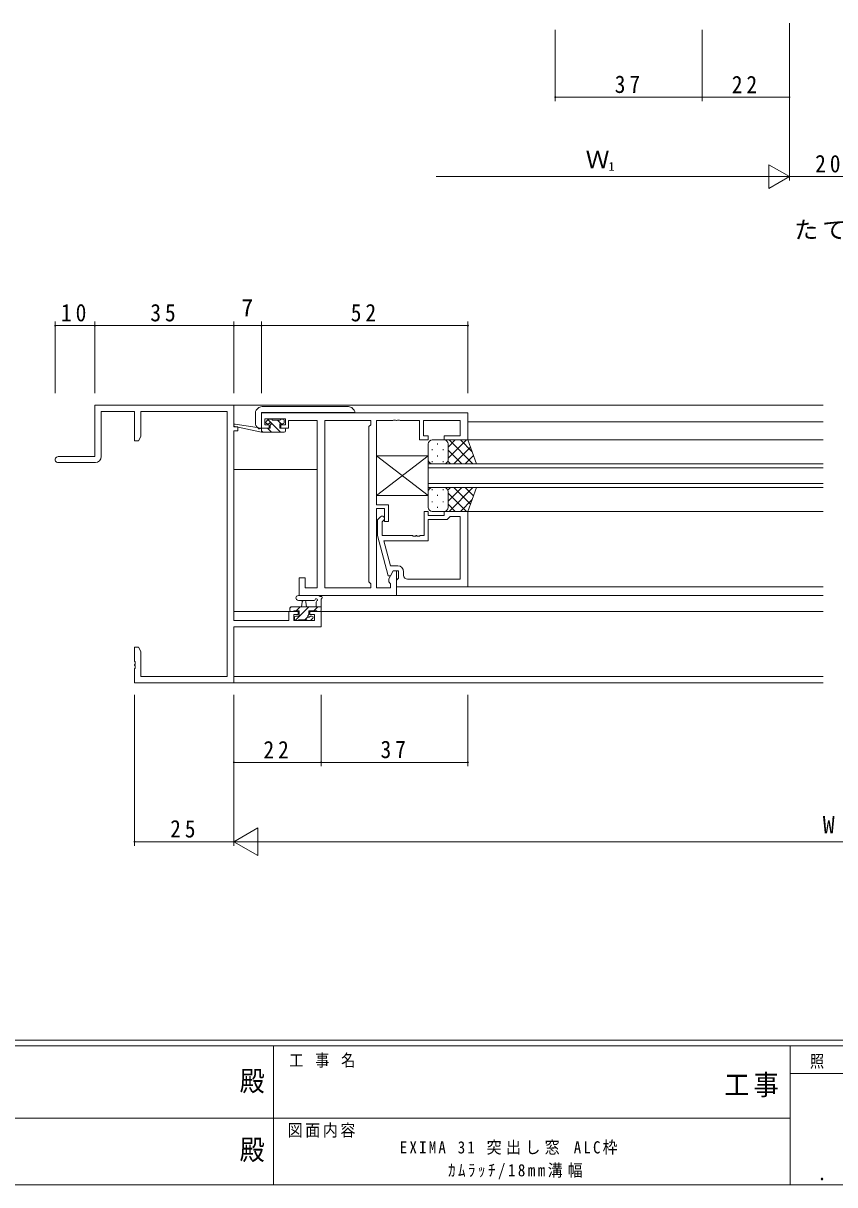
# Model space of a CAD drawing. Units: millimetres on the paper. Extents: x -397 to 397, y -282 to 282.
# Drawn here: x -71.9 to 132.5, y -282.1 to 10.5 of the extents above; entities that cross this region are included whole.
import ezdxf
from ezdxf.enums import TextEntityAlignment as Align

# ---------------------------------------------------------------- set-up
doc = ezdxf.new("R2010")
doc.units = ezdxf.units.MM
for name, color, linetype, lineweight in [('0-1_YKK_ZWAK', 7, 'Continuous', 18), ('0-3_YKK_11', 7, 'Continuous', 18), ('0-4_YKK_12', 2, 'Continuous', 18), ('0-5_YKK_13', 4, 'Continuous', 18), ('0-6_YKK_D', 6, 'Continuous', 18)]:
    doc.layers.add(name, color=color, linetype=linetype, lineweight=lineweight)
doc.layers.add('0-2_USER1', color=7, linetype='Continuous')
doc.styles.add('ＭＳ ゴシック', font='')
doc.styles.get('ＭＳ ゴシック').set_extended_font_data('MS Gothic')

msp = doc.modelspace()

# ---------------------------------------------------------------- linework, layer by layer
at = {"layer": '0-1_YKK_ZWAK'}
for p, q in [((376.092, -245.688), (-393.908, -245.688)), ((338.292, -247.088), (-393.908, -247.088)), ((-8.908, -247.088), (-8.908, -282.088)), ((121.292, -247.088), (121.292, -282.088)), ((189.476, -254.087), (121.292, -254.087)), ((-136.308, -265.287), (-7.508, -265.287)), ((-7.508, -265.287), (121.292, -265.287)), ((-393.908, -282.088), (338.292, -282.088))]:
    msp.add_line(p, q, dxfattribs=at)
at = {"layer": '0-3_YKK_11'}
for p, q in [((-53.88, -85.688), (-18.88, -85.688)), ((-53.88, -98.688), (-53.88, -85.688)), ((-52.25, -87.318), (-52.25, -98.688)), ((-43.88, -87.318), (-52.25, -87.318)), ((-43.88, -94.688), (-43.88, -87.318)), ((-42.25, -87.318), (-42.25, -93.596)), ((-20.51, -87.318), (-42.25, -87.318)), ((-20.51, -154.058), (-20.51, -87.318)), ((-18.88, -85.688), (-18.88, -91.188)), ((-11.88, -91.488), (-11.88, -87.688)), ((-11.88, -87.688), (40.12, -87.688)), ((40.12, -87.688), (40.12, -94.488)), ((-11.08, -89.188), (-11.08, -90.688)), ((-5.88, -89.188), (-11.08, -89.188)), ((-11.08, -90.688), (-9.98, -90.688)), ((-9.98, -90.688), (-9.98, -91.488)), ((-6.98, -90.688), (-5.88, -90.688)), ((-6.98, -91.488), (-6.98, -90.688)), ((-5.88, -90.688), (-5.88, -89.188)), ((-5.08, -89.618), (-5.08, -90.418)), ((2.12, -89.618), (-5.08, -89.618)), ((-5.08, -90.418), (-5.08, -91.488)), ((2.12, -131.758), (2.12, -89.618)), ((4.05, -131.758), (4.05, -89.618)), ((4.05, -89.618), (15.62, -89.618)), ((4.05, -131.758), (4.05, -89.618)), ((15.62, -90.688), (15.19, -91.118)), ((15.62, -89.618), (15.62, -90.688)), ((17.12, -89.618), (17.12, -110.788)), ((21.162, -89.618), (17.12, -89.618)), ((21.345, -89.498), (21.162, -89.618)), ((21.895, -89.498), (21.345, -89.498)), ((22.078, -89.618), (21.895, -89.498)), ((22.162, -89.618), (22.078, -89.618)), ((22.345, -89.498), (22.162, -89.618)), ((22.895, -89.498), (22.345, -89.498)), ((23.078, -89.618), (22.895, -89.498)), ((27.92, -89.618), (23.078, -89.618)), ((27.92, -94.488), (27.92, -89.618)), ((28.92, -89.618), (28.92, -93.488)), ((38.19, -89.618), (28.92, -89.618)), ((38.19, -93.488), (38.19, -89.618)), ((-42.25, -93.596), (-42.88, -94.688)), ((-18.88, -91.188), (-17.88, -91.188)), ((-18.88, -92.188), (-18.88, -139.958)), ((-17.88, -92.188), (-18.88, -92.188)), ((-17.88, -91.188), (-17.88, -92.188)), ((-9.98, -91.488), (-11.88, -91.488)), ((-5.08, -91.488), (-6.98, -91.488)), ((15.19, -91.118), (15.19, -130.258)), ((28.92, -93.488), (30.12, -93.488)), ((30.12, -93.488), (30.12, -94.488)), ((34.12, -93.488), (38.19, -93.488)), ((34.12, -94.488), (34.12, -93.488)), ((-42.88, -94.688), (-43.88, -94.688)), ((30.12, -94.488), (27.92, -94.488)), ((40.12, -94.488), (34.12, -94.488)), ((-63.13, -98.688), (-53.88, -98.688)), ((-53.75, -100.188), (-63.13, -100.188)), ((17.12, -110.788), (20.12, -110.788)), ((20.12, -110.788), (20.12, -114.988)), ((17.12, -111.788), (17.12, -131.758)), ((19.12, -111.788), (17.12, -111.788)), ((18.096, -113.863), (17.32, -114.639)), ((19.12, -114.988), (19.12, -111.788)), ((29.12, -112.488), (29.12, -118.588)), ((30.12, -112.488), (29.12, -112.488)), ((30.12, -113.488), (30.12, -112.488)), ((34.12, -113.488), (30.12, -113.488)), ((34.12, -112.488), (34.12, -113.488)), ((40.12, -112.488), (34.12, -112.488)), ((34.92, -114.488), (35.42, -113.988)), ((35.42, -113.988), (35.62, -113.788)), ((35.62, -113.788), (38.19, -113.788)), ((38.19, -113.788), (38.19, -129.558)), ((38.19, -113.788), (38.19, -129.558)), ((40.12, -131.488), (40.12, -112.488)), ((17.32, -114.639), (17.32, -118.584)), ((18.52, -115.136), (18.944, -114.712)), ((18.52, -118.588), (18.52, -115.136)), ((20.12, -114.988), (19.12, -114.988)), ((30.12, -114.488), (34.92, -114.488)), ((30.12, -119.888), (30.12, -114.488)), ((17.32, -118.584), (20.027, -128.688)), ((26.162, -118.588), (18.52, -118.588)), ((18.911, -119.888), (30.12, -119.888)), ((20.599, -126.188), (18.911, -119.888)), ((26.345, -118.708), (26.162, -118.588)), ((26.895, -118.708), (26.345, -118.708)), ((27.078, -118.588), (26.895, -118.708)), ((27.162, -118.588), (27.078, -118.588)), ((27.345, -118.708), (27.162, -118.588)), ((27.895, -118.708), (27.345, -118.708)), ((28.078, -118.588), (27.895, -118.708)), ((29.12, -118.588), (28.078, -118.588)), ((20.027, -128.688), (20.627, -128.688)), ((20.19, -129.445), (21.32, -127.488)), ((22.42, -126.188), (20.599, -126.188)), ((20.627, -128.688), (21.32, -127.488)), ((21.32, -127.488), (22.12, -127.488)), ((21.32, -127.488), (22.62, -127.488)), ((22.12, -127.488), (22.12, -133.688)), ((22.62, -127.488), (22.62, -129.288)), ((23.92, -128.558), (23.92, -127.688)), ((-2.38, -129.188), (-0.88, -129.188)), ((-2.38, -133.688), (-2.38, -129.188)), ((-0.88, -129.188), (-0.88, -131.758)), ((15.19, -130.258), (15.62, -130.688)), ((15.62, -130.688), (15.62, -131.758)), ((20.19, -130.258), (20.19, -129.445)), ((20.62, -130.688), (20.19, -130.258)), ((20.62, -131.758), (20.62, -130.688)), ((22.42, -129.488), (22.12, -129.788)), ((22.12, -129.788), (22.12, -131.488)), ((22.12, -131.488), (40.12, -131.488)), ((22.62, -129.288), (22.42, -129.488)), ((38.19, -129.558), (24.92, -129.558)), ((22.12, -133.688), (-2.38, -133.688)), ((-0.88, -131.758), (2.12, -131.758)), ((15.62, -131.758), (4.05, -131.758)), ((17.12, -131.758), (20.62, -131.758)), ((-18.88, -139.958), (-4.98, -139.958)), ((-4.98, -137.688), (-2.68, -137.688)), ((-4.98, -139.958), (-4.98, -137.688)), ((-3.78, -138.488), (-3.78, -139.958)), ((-2.68, -138.488), (-3.78, -138.488)), ((-3.78, -139.958), (1.49, -139.958)), ((-2.68, -137.688), (-2.68, -138.488)), ((0.32, -137.688), (3.12, -137.688)), ((0.32, -138.488), (0.32, -137.688)), ((1.49, -138.488), (0.32, -138.488)), ((1.49, -139.958), (1.49, -138.488)), ((3.12, -137.688), (3.12, -141.588)), ((-18.88, -141.588), (-18.88, -155.688)), ((3.12, -141.588), (-18.88, -141.588)), ((-43.88, -146.688), (-42.88, -146.688)), ((-43.88, -150.229), (-43.88, -146.688)), ((-42.88, -146.688), (-42.25, -147.779)), ((-42.25, -147.779), (-42.25, -154.058)), ((-43.76, -150.413), (-43.88, -150.229)), ((-43.88, -151.146), (-43.76, -150.963)), ((-43.88, -151.229), (-43.88, -151.146)), ((-43.76, -151.413), (-43.88, -151.229)), ((-43.88, -152.146), (-43.76, -151.963)), ((-43.76, -150.963), (-43.76, -150.413)), ((-43.76, -151.963), (-43.76, -151.413)), ((-43.88, -155.688), (-43.88, -152.146)), ((-42.25, -154.058), (-20.51, -154.058)), ((-18.88, -155.688), (-43.88, -155.688))]:
    msp.add_line(p, q, dxfattribs=at)
for centre, radius, start, end in [((-63.13, -99.438), 0.75, 89.99999, 270.00001), ((-53.75, -98.688), 1.5, 270.00001, 359.99999), ((18.52, -114.288), 0.6, 314.99999, 135.00001), ((22.42, -127.688), 1.5, 0.00001, 89.99999), ((24.92, -128.558), 1, 180.00001, 269.99999)]:
    msp.add_arc(centre, radius, start, end, dxfattribs=at)
at = {"layer": '0-4_YKK_12'}
for p, q in [((-19.18, -85.688), (129.62, -85.688)), ((40.12, -89.888), (129.62, -89.888)), ((129.62, -94.488), (39.62, -94.488)), ((-18.88, -101.888), (2.12, -101.888)), ((30.12, -100.486), (30.12, -106.486)), ((129.62, -100.486), (30.12, -100.486)), ((30.12, -101.486), (129.62, -101.486)), ((129.62, -105.486), (30.12, -105.486)), ((30.12, -106.486), (129.62, -106.486)), ((39.62, -112.488), (129.62, -112.488)), ((22.12, -131.488), (129.62, -131.488)), ((21.82, -133.688), (129.62, -133.688)), ((-18.88, -137.688), (-2.38, -137.688)), ((0.02, -137.688), (129.62, -137.688)), ((-18.88, -154.058), (129.62, -154.058)), ((-19.18, -155.688), (129.62, -155.688))]:
    msp.add_line(p, q, dxfattribs=at)
at = {"layer": '0-5_YKK_13'}
for p, q in [((-13.38, -87.614), (-13.38, -87.502)), ((-13.38, -90.487), (-13.38, -87.614)), ((-13.087, -86.795), (-12.934, -86.641)), ((-12.934, -86.641), (-12.82, -86.527)), ((-11.88, -90.487), (-11.88, -87.587)), ((-4.38, -87.587), (-11.88, -87.587)), ((-11.759, -86.087), (-11.709, -86.087)), ((-11.709, -86.087), (-5.002, -86.087)), ((-5.002, -86.087), (9.998, -86.087)), ((-3.38, -87.587), (-4.38, -87.587)), ((10.62, -87.587), (-2.38, -87.587)), ((11.62, -87.587), (10.62, -87.587)), ((11.059, -86.527), (11.327, -86.795)), ((11.62, -87.502), (11.62, -87.587)), ((11.62, -87.688), (11.62, -87.587)), ((-12.992, -91.314), (-18.534, -90.491)), ((-10.192, -89.376), (-10.692, -89.876)), ((-10.48, -90.388), (-10.141, -90.388)), ((-7.098, -92.488), (-10.201, -89.385)), ((-9.38, -89.288), (-9.98, -89.288)), ((-7.18, -89.488), (-9.18, -89.488)), ((-6.953, -90.388), (-7.853, -89.488)), ((-7.28, -90.388), (-6.48, -90.388)), ((-7.28, -91.488), (-7.28, -90.388)), ((-6.48, -89.288), (-6.98, -89.288)), ((-6.18, -90.088), (-6.18, -89.588)), ((-11.878, -92.488), (-18.639, -91.081)), ((-11.966, -91.487), (-12.38, -91.487)), ((-11.878, -91.488), (-11.965, -91.474)), ((-11.878, -92.488), (-11.878, -91.488)), ((-9.68, -91.488), (-11.878, -91.488)), ((-11.588, -92.488), (-11.878, -92.198)), ((-6.18, -92.488), (-11.878, -92.488)), ((-9.343, -92.488), (-10.343, -91.488)), ((-9.68, -90.849), (-9.68, -91.488)), ((-6.18, -91.488), (-7.28, -91.488)), ((-5.88, -92.188), (-5.88, -91.788)), ((30.123, -99.488), (30.123, -95.488)), ((31.123, -94.488), (34.123, -94.488)), ((32.487, -95.408), (32.487, -95.608)), ((40.123, -94.488), (34.123, -94.488)), ((35.123, -96.279), (36.915, -94.488)), ((35.123, -99.108), (39.744, -94.488)), ((35.123, -95.488), (35.123, -99.088)), ((35.123, -95.888), (35.123, -99.488)), ((35.392, -94.488), (41.392, -100.488)), ((36.572, -100.488), (40.768, -96.292)), ((38.22, -94.488), (41.181, -97.448)), ((42.266, -100.488), (40.123, -94.488)), ((30.12, -98.488), (17.12, -98.488)), ((17.12, -98.488), (17.12, -108.488)), ((30.12, -98.488), (17.12, -108.488)), ((30.12, -108.488), (17.12, -98.488)), ((30.12, -98.488), (30.12, -108.488)), ((31.072, -96.823), (31.072, -97.023)), ((32.487, -98.438), (32.487, -98.638)), ((33.902, -96.823), (33.902, -97.023)), ((35.123, -97.048), (38.563, -100.488)), ((39.4, -100.488), (41.512, -98.376)), ((31.072, -99.853), (31.072, -100.053)), ((34.123, -100.488), (31.123, -100.488)), ((33.902, -99.853), (33.902, -100.053)), ((33.902, -100.488), (42.266, -100.488)), ((35.067, -99.82), (35.735, -100.488)), ((30.123, -107.486), (30.123, -111.486)), ((31.072, -107.121), (31.072, -106.921)), ((34.123, -106.486), (31.123, -106.486)), ((33.902, -106.486), (42.266, -106.486)), ((33.902, -107.121), (33.902, -106.921)), ((35.067, -107.154), (35.735, -106.486)), ((35.123, -109.926), (38.563, -106.486)), ((35.123, -111.086), (35.123, -107.486)), ((35.123, -107.866), (39.744, -112.486)), ((35.123, -111.486), (35.123, -107.886)), ((35.392, -112.486), (41.392, -106.486)), ((36.572, -106.486), (40.768, -110.682)), ((39.4, -106.486), (41.512, -108.598)), ((42.266, -106.486), (40.123, -112.486)), ((17.12, -108.488), (30.12, -108.488)), ((31.072, -110.151), (31.072, -109.951)), ((32.487, -108.536), (32.487, -108.336)), ((33.902, -110.151), (33.902, -109.951)), ((35.123, -110.694), (36.915, -112.486)), ((38.22, -112.486), (41.181, -109.525)), ((31.123, -112.486), (34.123, -112.486)), ((32.487, -111.566), (32.487, -111.366)), ((40.123, -112.486), (34.123, -112.486)), ((-2.608, -133.688), (2.554, -133.688)), ((-4.78, -136.848), (-4.42, -136.488)), ((-4.78, -136.788), (-4.78, -137.388)), ((3.12, -136.488), (-4.48, -136.488)), ((-3.68, -137.488), (-2.38, -137.488)), ((-3.404, -139.961), (0.07, -136.488)), ((-3.175, -137.488), (-2.175, -136.488)), ((-2.608, -134.888), (1.353, -134.89)), ((-2.38, -137.488), (-2.38, -138.888)), ((-1.78, -136.488), (-1.678, -135.343)), ((-0.58, -136.488), (-0.682, -135.343)), ((0.02, -137.488), (2.02, -137.488)), ((0.02, -138.427), (0.02, -137.488)), ((1.315, -137.488), (2.315, -136.488)), ((1.92, -135.307), (1.92, -136.488)), ((3.12, -137.388), (3.12, -134.707)), ((-4.48, -137.688), (-3.88, -137.688)), ((-3.58, -139.188), (-3.58, -139.688)), ((-2.38, -138.888), (-3.28, -138.888)), ((-3.28, -139.988), (-2.78, -139.988)), ((-2.58, -139.788), (-0.48, -139.788)), ((-0.985, -139.788), (-0.201, -139.004)), ((-0.28, -139.988), (0.32, -139.988)), ((0.82, -138.888), (0.481, -138.888)), ((0.532, -139.9), (1.032, -139.4)), ((2.22, -137.688), (2.82, -137.688))]:
    msp.add_line(p, q, dxfattribs=at)
for points in [[(-2.38, -87.587), (-2.673, -87.587), (-3.336, -87.587), (-3.38, -87.587)], [(-11.88, -90.487), (-11.88, -91.487), (-11.966, -91.487)]]:
    msp.add_lwpolyline(points, dxfattribs=at)
for centre, radius, start, end in [((-12.38, -87.502), 1, 135, 180), ((-11.759, -87.587), 1.5, 90, 135), ((9.998, -87.587), 1.5, 45, 90), ((10.62, -87.502), 1, 0, 45), ((-18.578, -90.788), 0.3, 81.55064, 258.25019), ((-12.38, -90.487), 1, 180, 270), ((-10.48, -90.088), 0.3, 135, 270), ((-9.98, -89.588), 0.3, 90, 135), ((-10.141, -90.088), 0.3, 270, 326.94427), ((-9.68, -90.388), 0.25, 303.05573, 146.94427), ((-9.38, -90.849), 0.3, 123.05573, 180), ((-9.38, -89.488), 0.2, 0, 90), ((-6.98, -89.488), 0.2, 90, 180), ((-6.48, -89.588), 0.3, 0, 90), ((-6.48, -90.088), 0.3, 270, 0), ((-13.036, -91.611), 0.3, 21.55064, 81.55064), ((-12.478, -91.391), 0.3, 201.55064, 320.80246), ((-12.013, -91.77), 0.3, 80.80246, 140.80246), ((-6.18, -91.788), 0.3, 0, 90), ((-6.18, -92.188), 0.3, 270, 0), ((31.123, -95.488), 1, 90, 180), ((34.123, -95.488), 1, 0, 90), ((34.123, -95.488), 1, 0, 90), ((31.123, -99.488), 1, 180, 270), ((34.123, -99.488), 1, 270, 0), ((34.123, -99.488), 1, 270, 0), ((31.123, -107.486), 1, 90, 180), ((34.123, -107.486), 1, 0, 90), ((34.123, -107.486), 1, 0, 90), ((31.123, -111.486), 1, 180, 270), ((34.123, -111.486), 1, 270, 0), ((34.123, -111.486), 1, 270, 0), ((-2.608, -134.288), 0.6, 89.95977, 269.95977), ((1.92, -134.788), 0.3, 300, 160.81024), ((2.554, -133.988), 0.3, 40.52878, 90), ((3.01, -133.598), 0.3, 220.52878, 280.52878), ((3.12, -134.188), 0.3, 300, 100.52878), ((3.42, -134.707), 0.3, 120, 180), ((-4.48, -136.788), 0.3, 90, 180), ((-4.48, -137.388), 0.3, 180, 270), ((-3.88, -137.488), 0.2, 270, 0), ((-1.18, -135.388), 0.5, 5.09207, 174.90793), ((1.353, -134.59), 0.3, 269.95977, 340.81024), ((2.22, -135.307), 0.3, 120, 180), ((2.22, -137.488), 0.2, 180, 270), ((2.82, -137.388), 0.3, 270, 0), ((-3.28, -139.188), 0.3, 90, 180), ((-3.28, -139.688), 0.3, 180, 270), ((-2.78, -139.788), 0.2, 270, 0), ((-0.28, -139.788), 0.2, 180, 270), ((0.02, -138.888), 0.25, 123.05573, 326.94427), ((-0.28, -138.427), 0.3, 303.05573, 0), ((0.481, -139.188), 0.3, 90, 146.94427), ((0.32, -139.688), 0.3, 270, 315), ((0.82, -139.188), 0.3, 315, 90)]:
    msp.add_arc(centre, radius, start, end, dxfattribs=at)
at = {"layer": '0-6_YKK_D'}
for p, q in [((62.12, 8.847), (62.12, -9.153)), ((99.12, 8.847), (99.12, -9.153)), ((99.12, 8.847), (99.12, -9.153)), ((121.12, 10.477), (121.12, -29.153)), ((121.12, 10.477), (121.12, -29.153)), ((121.12, 8.847), (121.12, -9.153)), ((99.12, -8.153), (62.12, -8.153)), ((121.12, -8.153), (99.12, -8.153)), ((115.924, -25.153), (115.924, -31.153)), ((121.12, -28.153), (115.924, -25.153)), ((115.12, -28.153), (32.12, -28.153)), ((121.12, -28.153), (110.728, -28.153)), ((121.12, -28.153), (115.924, -31.153)), ((141.12, -28.153), (121.12, -28.153)), ((-63.88, -82.688), (-63.88, -64.688)), ((-53.88, -65.688), (-63.88, -65.688)), ((-53.88, -82.688), (-53.88, -64.688)), ((-53.88, -82.688), (-53.88, -64.688)), ((-18.88, -65.688), (-53.88, -65.688)), ((-18.88, -82.688), (-18.88, -64.688)), ((-18.88, -82.688), (-18.88, -64.688)), ((-18.88, -65.688), (-11.88, -65.688)), ((-11.88, -82.688), (-11.88, -64.688)), ((-11.88, -82.688), (-11.88, -64.688)), ((-11.88, -65.688), (40.12, -65.688)), ((40.12, -82.688), (40.12, -64.688)), ((-43.88, -158.688), (-43.88, -196.688)), ((-18.88, -158.688), (-18.88, -176.688)), ((-18.88, -158.688), (-18.88, -196.688)), ((-18.88, -158.688), (-18.88, -196.688)), ((3.12, -158.688), (3.12, -176.688)), ((3.12, -158.688), (3.12, -176.688)), ((40.12, -158.688), (40.12, -176.688)), ((-18.88, -175.688), (3.12, -175.688)), ((3.12, -175.688), (40.12, -175.688)), ((-18.88, -195.688), (-12.818, -192.188)), ((-12.818, -199.188), (-12.818, -192.188)), ((-43.88, -195.688), (-18.88, -195.688)), ((-18.88, -195.688), (-6.756, -195.688)), ((-18.88, -195.688), (-12.818, -199.188)), ((274.12, -195.688), (-11.88, -195.688))]:
    msp.add_line(p, q, dxfattribs=at)
for centre, start, end in [((62.12, -8.153), 0, 180), ((62.12, -8.153), 180, 0), ((99.12, -8.153), 0, 180), ((99.12, -8.153), 0, 180), ((99.12, -8.153), 180, 0), ((99.12, -8.153), 180, 0), ((121.12, -8.153), 0, 180), ((121.12, -8.153), 180, 0), ((-63.88, -65.688), 0, 180), ((-63.88, -65.688), 180, 0), ((-53.88, -65.688), 0, 180), ((-53.88, -65.688), 0, 180), ((-53.88, -65.688), 180, 0), ((-53.88, -65.688), 180, 0), ((-18.88, -65.688), 0, 180), ((-18.88, -65.688), 0, 180), ((-18.88, -65.688), 180, 0), ((-18.88, -65.688), 180, 0), ((-11.88, -65.688), 0, 180), ((-11.88, -65.688), 0, 180), ((-11.88, -65.688), 180, 0), ((-11.88, -65.688), 180, 0), ((40.12, -65.688), 0, 180), ((40.12, -65.688), 180, 0), ((-18.88, -175.688), 0, 180), ((-18.88, -175.688), 180, 0), ((3.12, -175.688), 0, 180), ((3.12, -175.688), 0, 180), ((3.12, -175.688), 180, 0), ((3.12, -175.688), 180, 0), ((40.12, -175.688), 0, 180), ((40.12, -175.688), 180, 0), ((-43.88, -195.688), 0, 180), ((-43.88, -195.688), 180, 0)]:
    msp.add_arc(centre, 0.106, start, end, dxfattribs=at)

# ---------------------------------------------------------------- texts
at = {"layer": '0-1_YKK_ZWAK', "style": 'ＭＳ ゴシック', "width": 0.9}
for p in [(-17.39, -260.044), (-17.39, -277.365)]:
    msp.add_text('殿', height=5.132, dxfattribs=at).set_placement(p, align=Align.BOTTOM_LEFT)
at = {"layer": '0-1_YKK_ZWAK', "attachment_point": 7, "style": 'ＭＳ ゴシック'}
for s, insert, char_height in [('\\T1.22;\\W0.85;工\\~事\\~名', (-4.896, -252.62), 3.079), ('\\T1.24;\\W0.85;照\\~\\~査', (126.281, -252.868), 3.079), ('\\T1.17;\\W0.9;工事', (104.723, -260.044), 5.132), ('\\T1.17;\\W0.9;図面内容', (-5.291, -270.236), 3.079), ('\\T1.24;\\W0.85;\\~．\\~．', (125.747, -281.034), 3.592)]:
    msp.add_mtext(s, dxfattribs=dict(at, insert=insert, char_height=char_height))
at = {"layer": '0-2_USER1', "attachment_point": 7, "style": 'ＭＳ ゴシック'}
for s, insert, char_height in [('\\T1.17;たて骨', (122.336, -44.219), 4.399), ('\\T1.29;\\W0.9;EXIMA\\~31\\~突出し窓\\~ALC枠', (22.949, -274.537), 3.079), ('\\T1.33;\\W0.9;ｶﾑﾗｯﾁ/18mm溝幅', (35.109, -280.712), 3.079)]:
    msp.add_mtext(s, dxfattribs=dict(at, insert=insert, char_height=char_height))
at = {"layer": '0-6_YKK_D', "color": 7, "style": 'ＭＳ ゴシック'}
for s, height, p in [('Ｗ', 4.399, (69.78, -27.353)), ('1', 2.199, (75.54, -27.353)), ('7', 4.399, (-16.98, -64.688)), ('W', 4.399, (129.52, -194.888))]:
    msp.add_text(s, height=height, dxfattribs=at).set_placement(p, align=Align.BOTTOM_LEFT)
at = {"layer": '0-6_YKK_D', "color": 7, "char_height": 4.399, "attachment_point": 7, "style": 'ＭＳ ゴシック'}
for s, insert in [('\\T1.37;\\W0.9;37', (77.1, -7.153)), ('\\T1.37;\\W0.9;22', (106.6, -7.153)), ('\\T1.37;\\W0.9;20', (127.6, -27.153)), ('\\T1.37;\\W0.9;10', (-62.4, -64.688)), ('\\T1.37;\\W0.9;35', (-39.9, -64.688)), ('\\T1.37;\\W0.9;52', (10.6, -64.688)), ('\\T1.37;\\W0.9;22', (-11.4, -174.688)), ('\\T1.37;\\W0.9;37', (18.1, -174.688)), ('\\T1.37;\\W0.9;25', (-34.9, -194.688))]:
    msp.add_mtext(s, dxfattribs=dict(at, insert=insert))

doc.saveas('drawing.dxf')
